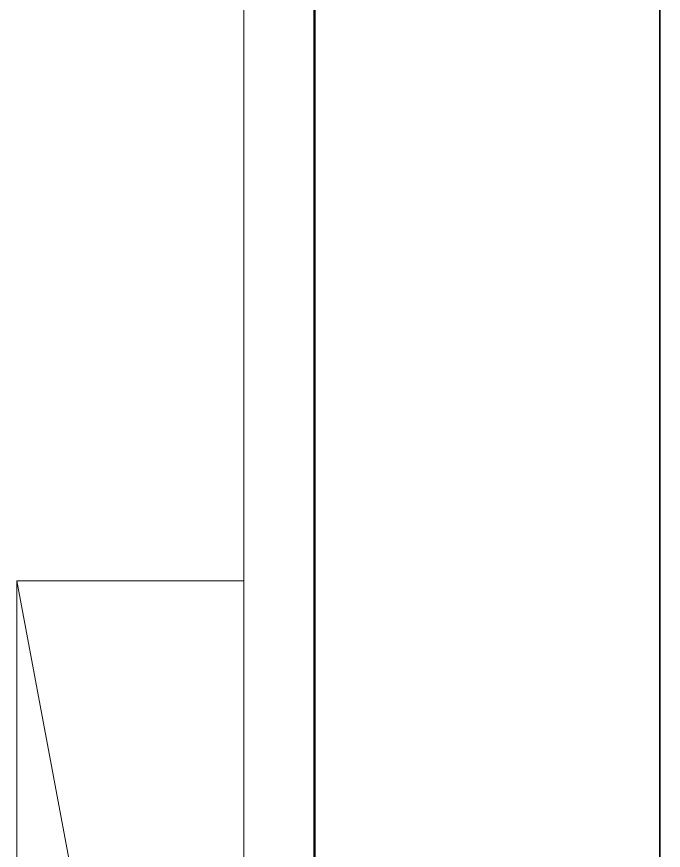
# Model space of a CAD drawing. Header units: metres. Extents: x -16.9 to 45.1, y -12.2 to 64.8.
# Drawn here: x -16.94 to -8.4, y 16.26 to 27.27 of the extents above; entities that cross this region are included whole.
import ezdxf

# ---------------------------------------------------------------- set-up
doc = ezdxf.new("R2010")
doc.units = ezdxf.units.M
doc.header["$LTSCALE"] = 0.508
for name, color, linetype, lineweight in [('Muros', 7, 'Continuous', 35), ('None', 7, 'Continuous', 5), ('ROTUL1', 7, 'Continuous', 20)]:
    doc.layers.add(name, color=color, linetype=linetype, lineweight=lineweight)

# ---------------------------------------------------------------- blocks, each defined once
blk = doc.blocks.new('Group-4')
at = {"layer": 'None', "color": 0}
for p, q in [((-16.94, -12.18), (-16.94, 19.82)), ((-13.94, 19.82), (-16.94, 19.82)), ((-13.94, 3.82), (-16.94, 19.82)), ((-13.94, -12.18), (-13.94, 19.82))]:
    blk.add_line(p, q, dxfattribs=at)
blk = doc.blocks.new('Group-5')
at = {"layer": 'None', "color": 0}
blk.add_blockref('Group-4', (0, 0), dxfattribs=at)

msp = doc.modelspace()

# ---------------------------------------------------------------- linework, layer by layer
at = {"layer": 'Muros'}
msp.add_line((-8.45, -8.436), (-8.45, 43.91), dxfattribs=at)
at = {"layer": 'None', "lineweight": 50}
msp.add_lwpolyline([(43.992, 48.418), (43.992, 63.899), (-13.008, 63.899), (-13.008, -11.101), (43.992, -11.101), (43.992, 48.418)], dxfattribs=at)
at = {"layer": 'ROTUL1', "linetype": 'Continuous', "lineweight": 9}
msp.add_lwpolyline([(45.06, 48.338), (45.06, 64.82), (-13.94, 64.82), (-13.94, -12.18), (45.06, -12.18), (45.06, 48.338)], dxfattribs=at)

# ---------------------------------------------------------------- block references
at = {"layer": 'None'}
msp.add_blockref('Group-5', (0, 0), dxfattribs=at)

doc.saveas('drawing.dxf')
